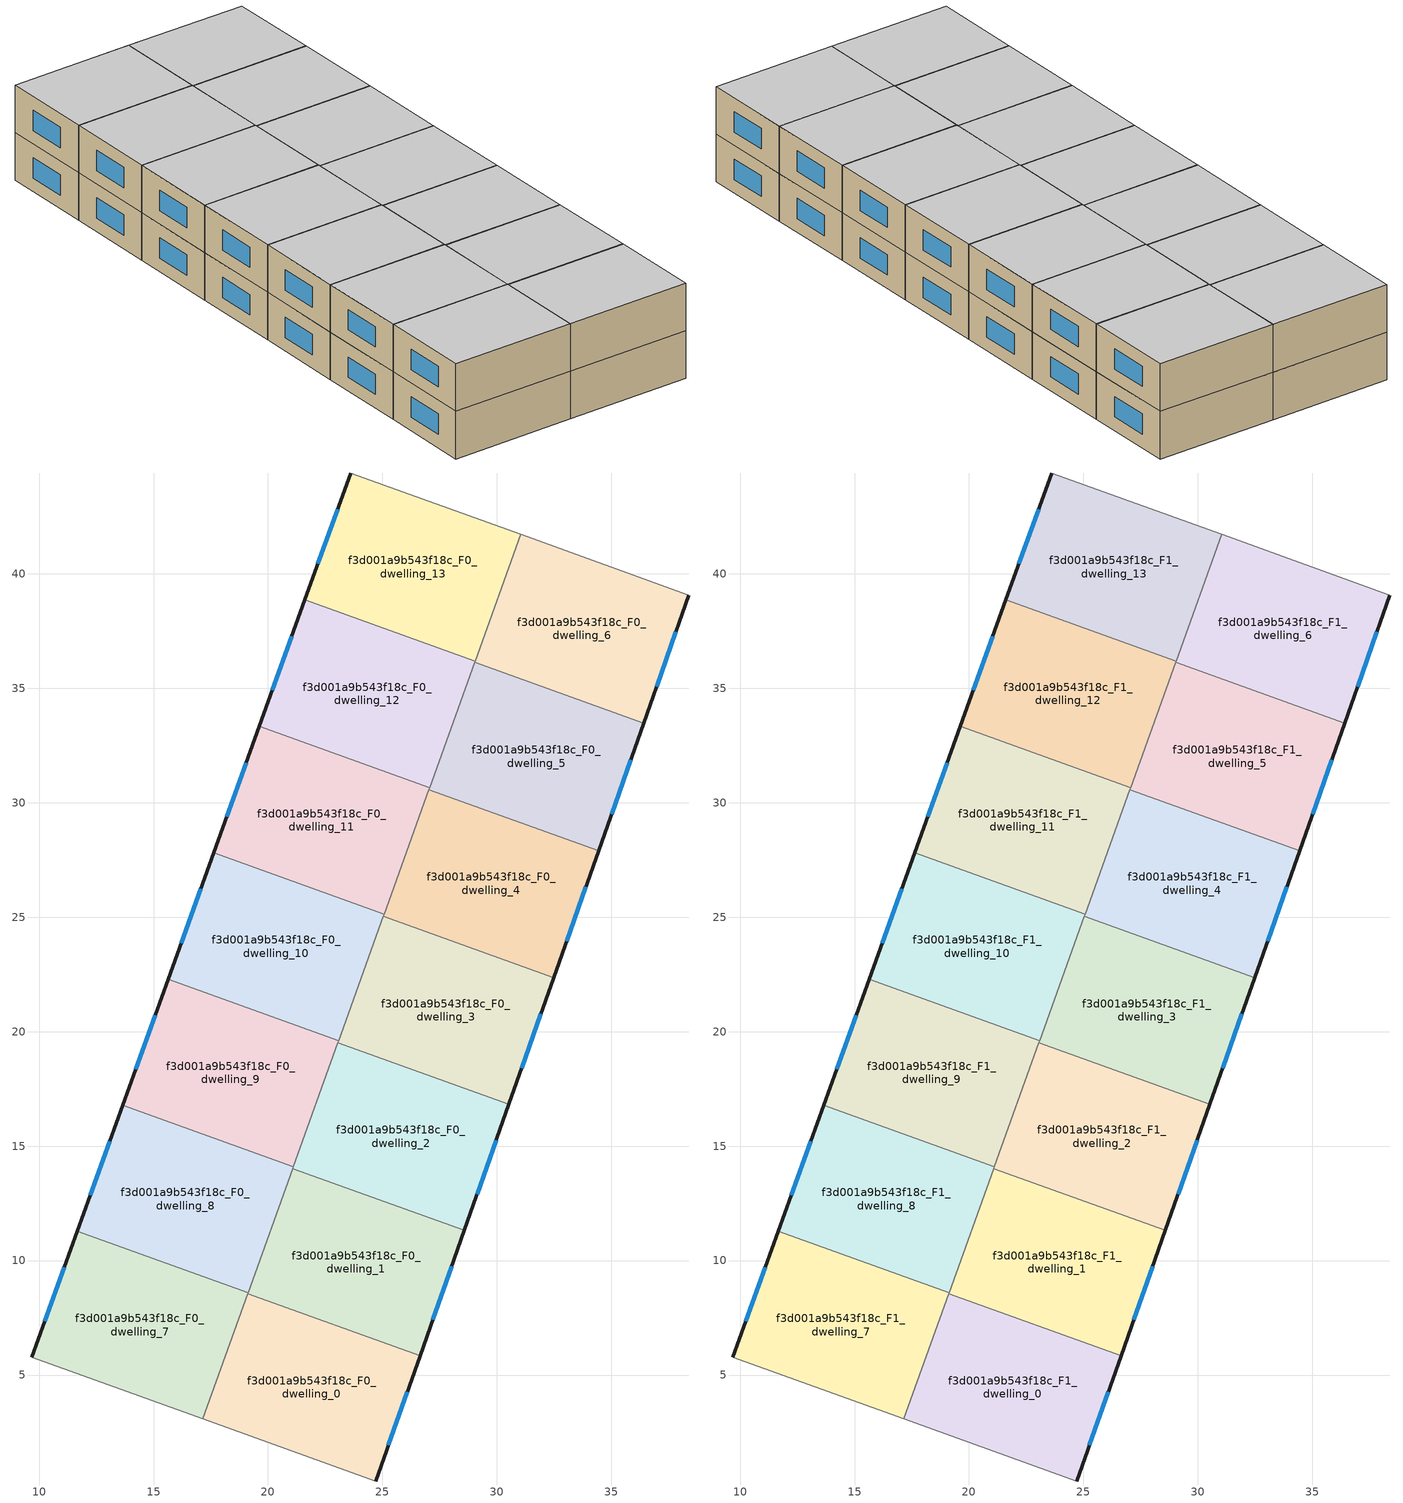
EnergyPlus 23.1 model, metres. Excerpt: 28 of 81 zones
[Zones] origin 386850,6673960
f3d001a9b543f18c_F0_dwelling_0
 floor ground (EU_floor_Construction): 26.64,5.84 24.71,0.37 17.16,3.09 19.11,8.54 z0
 wall outside (EU_wall_Construction): 24.71,0.37 26.64,5.84 z0:3
 wall adiabatic (EU_wall_Construction): 17.16,3.09 24.71,0.37 z0:3
 wall to f3d001a9b543f18c_F0_dwelling_1 (EU_wall_Construction): 26.64,5.84 19.11,8.54 z0:3
 wall to f3d001a9b543f18c_F0_dwelling_7 (EU_wall_Construction): 19.11,8.54 17.16,3.09 z0:3
 window (EU_Window_Construction): 25.26,1.93 26.09,4.28 z0.86:2.14
f3d001a9b543f18c_F0_dwelling_1
 floor ground (EU_floor_Construction): 28.58,11.32 26.64,5.84 19.11,8.54 21.08,14.02 z0
 wall outside (EU_wall_Construction): 26.64,5.84 28.58,11.32 z0:3
 wall to f3d001a9b543f18c_F0_dwelling_8 (EU_wall_Construction): 21.08,14.02 19.13,8.59 z0:3
 wall to f3d001a9b543f18c_F0_dwelling_2 (EU_wall_Construction): 28.58,11.32 21.08,14.02 z0:3
 wall to f3d001a9b543f18c_F0_dwelling_7 (EU_wall_Construction): 19.13,8.59 19.12,8.54 z0:3
 window (EU_Window_Construction): 27.2,7.41 28.03,9.76 z0.86:2.14
f3d001a9b543f18c_F0_dwelling_10
 floor ground (EU_floor_Construction): 25.07,25.13 23.09,19.61 15.64,22.29 17.63,27.81 z0
 wall outside (EU_wall_Construction): 17.63,27.81 15.64,22.29 z0:3
 wall to f3d001a9b543f18c_F0_dwelling_9 (EU_wall_Construction): 15.64,22.29 23.09,19.61 z0:3
 wall to f3d001a9b543f18c_F0_dwelling_11 (EU_wall_Construction): 25.07,25.13 17.63,27.81 z0:3
 wall to f3d001a9b543f18c_F0_dwelling_3 (EU_wall_Construction): 23.09,19.61 25.04,25.03 z0:3
 wall to f3d001a9b543f18c_F0_dwelling_4 (EU_wall_Construction): 25.04,25.03 25.07,25.13 z0:3
 window (EU_Window_Construction): 17.06,26.23 16.2,23.87 z0.86:2.14
f3d001a9b543f18c_F0_dwelling_11
 floor ground (EU_floor_Construction): 27.06,30.66 25.07,25.13 17.63,27.81 19.62,33.33 z0
 wall outside (EU_wall_Construction): 19.62,33.33 17.63,27.81 z0:3
 wall to f3d001a9b543f18c_F0_dwelling_12 (EU_wall_Construction): 27.06,30.66 19.62,33.33 z0:3
 wall to f3d001a9b543f18c_F0_dwelling_4 (EU_wall_Construction): 25.07,25.13 27.03,30.57 z0:3
 wall to f3d001a9b543f18c_F0_dwelling_5 (EU_wall_Construction): 27.03,30.57 27.06,30.66 z0:3
 window (EU_Window_Construction): 19.05,31.75 18.2,29.39 z0.86:2.14
f3d001a9b543f18c_F0_dwelling_12
 floor ground (EU_floor_Construction): 29.05,36.19 27.06,30.66 19.62,33.33 21.61,38.86 z0
 wall outside (EU_wall_Construction): 21.61,38.86 19.62,33.33 z0:3
 wall to f3d001a9b543f18c_F0_dwelling_13 (EU_wall_Construction): 29.05,36.19 21.61,38.86 z0:3
 wall to f3d001a9b543f18c_F0_dwelling_5 (EU_wall_Construction): 27.06,30.66 29.02,36.13 z0:3
 wall to f3d001a9b543f18c_F0_dwelling_6 (EU_wall_Construction): 29.02,36.13 29.05,36.19 z0:3
 window (EU_Window_Construction): 21.04,37.28 20.19,34.91 z0.86:2.14
f3d001a9b543f18c_F0_dwelling_13
 floor ground (EU_floor_Construction): 31.03,41.72 29.05,36.19 21.61,38.86 23.61,44.4 z0
 wall outside (EU_wall_Construction): 23.61,44.4 21.61,38.86 z0:3
 wall adiabatic (EU_wall_Construction): 31.03,41.72 23.61,44.4 z0:3
 wall to f3d001a9b543f18c_F0_dwelling_6 (EU_wall_Construction): 29.05,36.19 31.03,41.72 z0:3
 window (EU_Window_Construction): 23.04,42.82 22.18,40.44 z0.86:2.14
f3d001a9b543f18c_F0_dwelling_2
 floor ground (EU_floor_Construction): 30.53,16.83 28.58,11.32 21.08,14.02 23.06,19.51 z0
 wall outside (EU_wall_Construction): 28.58,11.32 30.53,16.83 z0:3
 wall to f3d001a9b543f18c_F0_dwelling_3 (EU_wall_Construction): 30.53,16.83 23.06,19.51 z0:3
 wall to f3d001a9b543f18c_F0_dwelling_9 (EU_wall_Construction): 23.06,19.51 21.11,14.1 z0:3
 wall to f3d001a9b543f18c_F0_dwelling_8 (EU_wall_Construction): 21.11,14.1 21.08,14.02 z0:3
 window (EU_Window_Construction): 29.14,12.9 29.97,15.26 z0.86:2.14
f3d001a9b543f18c_F0_dwelling_3
 floor ground (EU_floor_Construction): 32.48,22.36 30.53,16.83 23.06,19.51 25.04,25.03 z0
 wall outside (EU_wall_Construction): 30.53,16.83 32.48,22.36 z0:3
 wall to f3d001a9b543f18c_F0_dwelling_4 (EU_wall_Construction): 32.48,22.36 25.04,25.03 z0:3
 wall to f3d001a9b543f18c_F0_dwelling_9 (EU_wall_Construction): 23.09,19.61 23.06,19.51 z0:3
 window (EU_Window_Construction): 31.09,18.41 31.92,20.78 z0.86:2.14
f3d001a9b543f18c_F0_dwelling_4
 floor ground (EU_floor_Construction): 34.44,27.91 32.48,22.36 25.04,25.03 27.03,30.57 z0
 wall outside (EU_wall_Construction): 32.48,22.36 34.44,27.91 z0:3
 wall to f3d001a9b543f18c_F0_dwelling_5 (EU_wall_Construction): 34.44,27.91 27.03,30.57 z0:3
 window (EU_Window_Construction): 33.04,23.94 33.88,26.32 z0.86:2.14
f3d001a9b543f18c_F0_dwelling_5
 floor ground (EU_floor_Construction): 36.41,33.48 34.44,27.91 27.03,30.57 29.02,36.13 z0
 wall outside (EU_wall_Construction): 34.44,27.91 36.41,33.48 z0:3
 wall to f3d001a9b543f18c_F0_dwelling_6 (EU_wall_Construction): 36.41,33.48 29.02,36.13 z0:3
 window (EU_Window_Construction): 35,29.5 35.85,31.88 z0.86:2.14
f3d001a9b543f18c_F0_dwelling_6
 floor ground (EU_floor_Construction): 38.38,39.06 36.41,33.48 29.02,36.13 31.03,41.72 z0
 wall outside (EU_wall_Construction): 36.41,33.48 38.38,39.06 z0:3
 wall adiabatic (EU_wall_Construction): 38.38,39.06 31.03,41.72 z0:3
 window (EU_Window_Construction): 36.97,35.07 37.82,37.46 z0.86:2.14
f3d001a9b543f18c_F0_dwelling_7
 floor ground (EU_floor_Construction): 19.13,8.59 17.16,3.09 9.68,5.77 11.66,11.27 z0
 wall outside (EU_wall_Construction): 11.66,11.27 9.68,5.77 z0:3
 wall adiabatic (EU_wall_Construction): 9.68,5.77 17.16,3.09 z0:3
 wall to f3d001a9b543f18c_F0_dwelling_8 (EU_wall_Construction): 19.13,8.59 11.66,11.27 z0:3
 window (EU_Window_Construction): 11.09,9.7 10.24,7.34 z0.86:2.14
f3d001a9b543f18c_F0_dwelling_8
 floor ground (EU_floor_Construction): 21.11,14.1 19.13,8.59 11.66,11.27 13.65,16.78 z0
 wall outside (EU_wall_Construction): 13.65,16.78 11.66,11.27 z0:3
 wall to f3d001a9b543f18c_F0_dwelling_9 (EU_wall_Construction): 21.11,14.1 13.65,16.78 z0:3
 window (EU_Window_Construction): 13.08,15.21 12.23,12.85 z0.86:2.14
f3d001a9b543f18c_F0_dwelling_9
 floor ground (EU_floor_Construction): 23.09,19.61 21.11,14.1 13.65,16.78 15.64,22.29 z0
 wall outside (EU_wall_Construction): 15.64,22.29 13.65,16.78 z0:3
 window (EU_Window_Construction): 15.07,20.72 14.22,18.35 z0.86:2.14
f3d001a9b543f18c_F1_dwelling_0
 floor to f3d001a9b543f18c_F0_dwelling_0 (EU_floor_Construction): 26.64,5.84 24.71,0.37 17.16,3.09 19.11,8.54 z3
 wall outside (EU_wall_Construction): 24.71,0.37 26.64,5.84 z3:6
 wall adiabatic (EU_wall_Construction): 17.16,3.09 24.71,0.37 z3:6
 wall to f3d001a9b543f18c_F1_dwelling_1 (EU_wall_Construction): 26.64,5.84 19.11,8.54 z3:6
 wall to f3d001a9b543f18c_F1_dwelling_7 (EU_wall_Construction): 19.11,8.54 17.16,3.09 z3:6
 window (EU_Window_Construction): 25.26,1.93 26.09,4.28 z3.86:5.14
 ceiling to f3d001a9b543f18c_F2_dwelling_0 (EU_floor_Construction): 24.71,0.37 26.64,5.84 19.11,8.54 17.16,3.09 z6
f3d001a9b543f18c_F1_dwelling_1
 floor to f3d001a9b543f18c_F0_dwelling_1 (EU_floor_Construction): 28.58,11.32 26.64,5.84 19.11,8.54 21.08,14.02 z3
 wall outside (EU_wall_Construction): 26.64,5.84 28.58,11.32 z3:6
 wall to f3d001a9b543f18c_F1_dwelling_8 (EU_wall_Construction): 21.08,14.02 19.13,8.59 z3:6
 wall to f3d001a9b543f18c_F1_dwelling_2 (EU_wall_Construction): 28.58,11.32 21.08,14.02 z3:6
 wall to f3d001a9b543f18c_F1_dwelling_7 (EU_wall_Construction): 19.13,8.59 19.12,8.54 z3:6
 window (EU_Window_Construction): 27.2,7.41 28.03,9.76 z3.86:5.14
 ceiling to f3d001a9b543f18c_F2_dwelling_1 (EU_floor_Construction): 26.64,5.84 28.58,11.32 21.08,14.02 19.11,8.54 z6
f3d001a9b543f18c_F1_dwelling_10
 floor to f3d001a9b543f18c_F0_dwelling_10 (EU_floor_Construction): 25.07,25.13 23.09,19.61 15.64,22.29 17.63,27.81 z3
 wall outside (EU_wall_Construction): 17.63,27.81 15.64,22.29 z3:6
 wall to f3d001a9b543f18c_F1_dwelling_9 (EU_wall_Construction): 15.64,22.29 23.09,19.61 z3:6
 wall to f3d001a9b543f18c_F1_dwelling_11 (EU_wall_Construction): 25.07,25.13 17.63,27.81 z3:6
 wall to f3d001a9b543f18c_F1_dwelling_3 (EU_wall_Construction): 23.09,19.61 25.04,25.03 z3:6
 wall to f3d001a9b543f18c_F1_dwelling_4 (EU_wall_Construction): 25.04,25.03 25.07,25.13 z3:6
 window (EU_Window_Construction): 17.06,26.23 16.2,23.87 z3.86:5.14
 ceiling to f3d001a9b543f18c_F2_dwelling_10 (EU_floor_Construction): 23.09,19.61 25.07,25.13 17.63,27.81 15.64,22.29 z6
f3d001a9b543f18c_F1_dwelling_11
 floor to f3d001a9b543f18c_F0_dwelling_11 (EU_floor_Construction): 27.06,30.66 25.07,25.13 17.63,27.81 19.62,33.33 z3
 wall outside (EU_wall_Construction): 19.62,33.33 17.63,27.81 z3:6
 wall to f3d001a9b543f18c_F1_dwelling_12 (EU_wall_Construction): 27.06,30.66 19.62,33.33 z3:6
 wall to f3d001a9b543f18c_F1_dwelling_4 (EU_wall_Construction): 25.07,25.13 27.03,30.57 z3:6
 wall to f3d001a9b543f18c_F1_dwelling_5 (EU_wall_Construction): 27.03,30.57 27.06,30.66 z3:6
 window (EU_Window_Construction): 19.05,31.75 18.2,29.39 z3.86:5.14
 ceiling to f3d001a9b543f18c_F2_dwelling_11 (EU_floor_Construction): 25.07,25.13 27.06,30.66 19.62,33.33 17.63,27.81 z6
f3d001a9b543f18c_F1_dwelling_12
 floor to f3d001a9b543f18c_F0_dwelling_12 (EU_floor_Construction): 29.05,36.19 27.06,30.66 19.62,33.33 21.61,38.86 z3
 wall outside (EU_wall_Construction): 21.61,38.86 19.62,33.33 z3:6
 wall to f3d001a9b543f18c_F1_dwelling_13 (EU_wall_Construction): 29.05,36.19 21.61,38.86 z3:6
 wall to f3d001a9b543f18c_F1_dwelling_5 (EU_wall_Construction): 27.06,30.66 29.02,36.13 z3:6
 wall to f3d001a9b543f18c_F1_dwelling_6 (EU_wall_Construction): 29.02,36.13 29.05,36.19 z3:6
 window (EU_Window_Construction): 21.04,37.28 20.19,34.91 z3.86:5.14
 ceiling to f3d001a9b543f18c_F2_dwelling_12 (EU_floor_Construction): 27.06,30.66 29.05,36.19 21.61,38.86 19.62,33.33 z6
f3d001a9b543f18c_F1_dwelling_13
 floor to f3d001a9b543f18c_F0_dwelling_13 (EU_floor_Construction): 31.03,41.72 29.05,36.19 21.61,38.86 23.61,44.4 z3
 wall outside (EU_wall_Construction): 23.61,44.4 21.61,38.86 z3:6
 wall adiabatic (EU_wall_Construction): 31.03,41.72 23.61,44.4 z3:6
 wall to f3d001a9b543f18c_F1_dwelling_6 (EU_wall_Construction): 29.05,36.19 31.03,41.72 z3:6
 window (EU_Window_Construction): 23.04,42.82 22.18,40.44 z3.86:5.14
 ceiling to f3d001a9b543f18c_F2_dwelling_13 (EU_floor_Construction): 29.05,36.19 31.03,41.72 23.61,44.4 21.61,38.86 z6
f3d001a9b543f18c_F1_dwelling_2
 floor to f3d001a9b543f18c_F0_dwelling_2 (EU_floor_Construction): 30.53,16.83 28.58,11.32 21.08,14.02 23.06,19.51 z3
 wall outside (EU_wall_Construction): 28.58,11.32 30.53,16.83 z3:6
 wall to f3d001a9b543f18c_F1_dwelling_3 (EU_wall_Construction): 30.53,16.83 23.06,19.51 z3:6
 wall to f3d001a9b543f18c_F1_dwelling_9 (EU_wall_Construction): 23.06,19.51 21.11,14.1 z3:6
 wall to f3d001a9b543f18c_F1_dwelling_8 (EU_wall_Construction): 21.11,14.1 21.08,14.02 z3:6
 window (EU_Window_Construction): 29.14,12.9 29.97,15.26 z3.86:5.14
 ceiling to f3d001a9b543f18c_F2_dwelling_2 (EU_floor_Construction): 28.58,11.32 30.53,16.83 23.06,19.51 21.08,14.02 z6
f3d001a9b543f18c_F1_dwelling_3
 floor to f3d001a9b543f18c_F0_dwelling_3 (EU_floor_Construction): 32.48,22.36 30.53,16.83 23.06,19.51 25.04,25.03 z3
 wall outside (EU_wall_Construction): 30.53,16.83 32.48,22.36 z3:6
 wall to f3d001a9b543f18c_F1_dwelling_4 (EU_wall_Construction): 32.48,22.36 25.04,25.03 z3:6
 wall to f3d001a9b543f18c_F1_dwelling_9 (EU_wall_Construction): 23.09,19.61 23.06,19.51 z3:6
 window (EU_Window_Construction): 31.09,18.41 31.92,20.78 z3.86:5.14
 ceiling to f3d001a9b543f18c_F2_dwelling_3 (EU_floor_Construction): 30.53,16.83 32.48,22.36 25.04,25.03 23.06,19.51 z6
f3d001a9b543f18c_F1_dwelling_4
 floor to f3d001a9b543f18c_F0_dwelling_4 (EU_floor_Construction): 34.44,27.91 32.48,22.36 25.04,25.03 27.03,30.57 z3
 wall outside (EU_wall_Construction): 32.48,22.36 34.44,27.91 z3:6
 wall to f3d001a9b543f18c_F1_dwelling_5 (EU_wall_Construction): 34.44,27.91 27.03,30.57 z3:6
 window (EU_Window_Construction): 33.04,23.94 33.88,26.32 z3.86:5.14
 ceiling to f3d001a9b543f18c_F2_dwelling_4 (EU_floor_Construction): 32.48,22.36 34.44,27.91 27.03,30.57 25.04,25.03 z6
f3d001a9b543f18c_F1_dwelling_5
 floor to f3d001a9b543f18c_F0_dwelling_5 (EU_floor_Construction): 36.41,33.48 34.44,27.91 27.03,30.57 29.02,36.13 z3
 wall outside (EU_wall_Construction): 34.44,27.91 36.41,33.48 z3:6
 wall to f3d001a9b543f18c_F1_dwelling_6 (EU_wall_Construction): 36.41,33.48 29.02,36.13 z3:6
 window (EU_Window_Construction): 35,29.5 35.85,31.88 z3.86:5.14
 ceiling to f3d001a9b543f18c_F2_dwelling_5 (EU_floor_Construction): 34.44,27.91 36.41,33.48 29.02,36.13 27.03,30.57 z6
f3d001a9b543f18c_F1_dwelling_6
 floor to f3d001a9b543f18c_F0_dwelling_6 (EU_floor_Construction): 38.38,39.06 36.41,33.48 29.02,36.13 31.03,41.72 z3
 wall outside (EU_wall_Construction): 36.41,33.48 38.38,39.06 z3:6
 wall adiabatic (EU_wall_Construction): 38.38,39.06 31.03,41.72 z3:6
 window (EU_Window_Construction): 36.97,35.07 37.82,37.46 z3.86:5.14
 ceiling to f3d001a9b543f18c_F2_dwelling_6 (EU_floor_Construction): 36.41,33.48 38.38,39.06 31.03,41.72 29.02,36.13 z6
f3d001a9b543f18c_F1_dwelling_7
 floor to f3d001a9b543f18c_F0_dwelling_7 (EU_floor_Construction): 19.13,8.59 17.16,3.09 9.68,5.77 11.66,11.27 z3
 wall outside (EU_wall_Construction): 11.66,11.27 9.68,5.77 z3:6
 wall adiabatic (EU_wall_Construction): 9.68,5.77 17.16,3.09 z3:6
 wall to f3d001a9b543f18c_F1_dwelling_8 (EU_wall_Construction): 19.13,8.59 11.66,11.27 z3:6
 window (EU_Window_Construction): 11.09,9.7 10.24,7.34 z3.86:5.14
 ceiling to f3d001a9b543f18c_F2_dwelling_7 (EU_floor_Construction): 17.16,3.09 19.13,8.59 11.66,11.27 9.68,5.77 z6
f3d001a9b543f18c_F1_dwelling_8
 floor to f3d001a9b543f18c_F0_dwelling_8 (EU_floor_Construction): 21.11,14.1 19.13,8.59 11.66,11.27 13.65,16.78 z3
 wall outside (EU_wall_Construction): 13.65,16.78 11.66,11.27 z3:6
 wall to f3d001a9b543f18c_F1_dwelling_9 (EU_wall_Construction): 21.11,14.1 13.65,16.78 z3:6
 window (EU_Window_Construction): 13.08,15.21 12.23,12.85 z3.86:5.14
 ceiling to f3d001a9b543f18c_F2_dwelling_8 (EU_floor_Construction): 19.13,8.59 21.11,14.1 13.65,16.78 11.66,11.27 z6
f3d001a9b543f18c_F1_dwelling_9
 floor to f3d001a9b543f18c_F0_dwelling_9 (EU_floor_Construction): 23.09,19.61 21.11,14.1 13.65,16.78 15.64,22.29 z3
 wall outside (EU_wall_Construction): 15.64,22.29 13.65,16.78 z3:6
 window (EU_Window_Construction): 15.07,20.72 14.22,18.35 z3.86:5.14
 ceiling to f3d001a9b543f18c_F2_dwelling_9 (EU_floor_Construction): 21.11,14.1 23.09,19.61 15.64,22.29 13.65,16.78 z6
[Building]
EU S2 Campaign: North Axis=0; Terrain=City; Solar Distribution=FullExterior
[Site:Location]
Helsinki-Vantaa.AP: Latitude=60.317; Longitude=24.963; Time Zone=2; Elevation=54.6
[SizingPeriod:WeatherFileDays]
AnnualSizingPeriod: Begin Month=1; Begin Day of Month=1; End Month=12; End Day of Month=31; Day of Week for Start Day=Monday; Use Weather File Daylight Saving Period=No; Use Weather File Rain and Snow Indicators=No
[MATERIAL]
EU_InternalMass_Material: Roughness=MediumRough; Thickness=0.1; Conductivity=1; Density=1800; Specific Heat=900; Thermal Absorptance=0.9; Solar Absorptance=0.7; Visible Absorptance=0.7
[MATERIAL:NOMASS] Roughness=MediumRough; Thermal Absorptance=0.9; Solar Absorptance=0.7; Visible Absorptance=0.7
Name | Thermal Resistance
EU_wall_NoMass | 1.10183
EU_floor_NoMass | 1.70606
[WINDOWMATERIAL:SIMPLEGLAZINGSYSTEM]
EU_Window_SimpleGlazing: UFactor=3.11035; Solar Heat Gain Coefficient=0.8; Visible Transmittance=0.8
[CONSTRUCTION]
EU_wall_Construction: EU_wall_NoMass
EU_floor_Construction: EU_floor_NoMass
EU_Window_Construction: EU_Window_SimpleGlazing
EU_InternalMass_Construction: EU_InternalMass_Material
[ZONE] Type=1; Multiplier=1; Ceiling Height=autocalculate; Floor Area=autocalculate; Part of Total Floor Area=Yes
Name | Volume
f3d001a9b543f18c_F0_dwelling_0; f3d001a9b543f18c_F1_dwelling_0; f3d001a9b543f18c_F0_dwelling_12; f3d001a9b543f18c_F1_dwelling_12 | 139.329
f3d001a9b543f18c_F0_dwelling_1; f3d001a9b543f18c_F1_dwelling_1 | 139.349
f3d001a9b543f18c_F0_dwelling_10; f3d001a9b543f18c_F1_dwelling_10 | 139.321
f3d001a9b543f18c_F0_dwelling_11; f3d001a9b543f18c_F1_dwelling_11 | 139.336
f3d001a9b543f18c_F0_dwelling_13; f3d001a9b543f18c_F1_dwelling_13; f3d001a9b543f18c_F0_dwelling_4; f3d001a9b543f18c_F1_dwelling_4 | 139.345
f3d001a9b543f18c_F0_dwelling_2; f3d001a9b543f18c_F1_dwelling_2; f3d001a9b543f18c_F0_dwelling_3; f3d001a9b543f18c_F1_dwelling_3 | 139.344
f3d001a9b543f18c_F0_dwelling_5; f3d001a9b543f18c_F1_dwelling_5 | 139.36
f3d001a9b543f18c_F0_dwelling_6; f3d001a9b543f18c_F1_dwelling_6 | 139.341
f3d001a9b543f18c_F0_dwelling_7; f3d001a9b543f18c_F1_dwelling_7 | 139.343
f3d001a9b543f18c_F0_dwelling_8; f3d001a9b543f18c_F1_dwelling_8 | 139.326
f3d001a9b543f18c_F0_dwelling_9; f3d001a9b543f18c_F1_dwelling_9 | 139.339
[INTERNALMASS] Construction=EU_InternalMass_Construction
Name | Zone or ZoneList | Surface Area
f3d001a9b543f18c_F0_dwelling_0_EU_InternalMass | f3d001a9b543f18c_F0_dwelling_0 | 46.4429
f3d001a9b543f18c_F0_dwelling_1_EU_InternalMass | f3d001a9b543f18c_F0_dwelling_1 | 46.4499
f3d001a9b543f18c_F0_dwelling_2_EU_InternalMass | f3d001a9b543f18c_F0_dwelling_2 | 46.4482
f3d001a9b543f18c_F0_dwelling_3_EU_InternalMass | f3d001a9b543f18c_F0_dwelling_3 | 46.4479
f3d001a9b543f18c_F0_dwelling_4_EU_InternalMass | f3d001a9b543f18c_F0_dwelling_4 | 46.4482
f3d001a9b543f18c_F0_dwelling_5_EU_InternalMass | f3d001a9b543f18c_F0_dwelling_5 | 46.4533
f3d001a9b543f18c_F0_dwelling_6_EU_InternalMass | f3d001a9b543f18c_F0_dwelling_6 | 46.4472
f3d001a9b543f18c_F0_dwelling_7_EU_InternalMass | f3d001a9b543f18c_F0_dwelling_7 | 46.4478
f3d001a9b543f18c_F0_dwelling_8_EU_InternalMass | f3d001a9b543f18c_F0_dwelling_8 | 46.442
f3d001a9b543f18c_F0_dwelling_9_EU_InternalMass | f3d001a9b543f18c_F0_dwelling_9 | 46.4462
f3d001a9b543f18c_F0_dwelling_10_EU_InternalMass | f3d001a9b543f18c_F0_dwelling_10 | 46.4408
f3d001a9b543f18c_F0_dwelling_11_EU_InternalMass | f3d001a9b543f18c_F0_dwelling_11 | 46.4454
f3d001a9b543f18c_F0_dwelling_12_EU_InternalMass | f3d001a9b543f18c_F0_dwelling_12 | 46.4433
f3d001a9b543f18c_F0_dwelling_13_EU_InternalMass | f3d001a9b543f18c_F0_dwelling_13 | 46.4479
f3d001a9b543f18c_F1_dwelling_0_EU_InternalMass | f3d001a9b543f18c_F1_dwelling_0 | 46.4429
f3d001a9b543f18c_F1_dwelling_1_EU_InternalMass | f3d001a9b543f18c_F1_dwelling_1 | 46.4499
f3d001a9b543f18c_F1_dwelling_2_EU_InternalMass | f3d001a9b543f18c_F1_dwelling_2 | 46.4482
f3d001a9b543f18c_F1_dwelling_3_EU_InternalMass | f3d001a9b543f18c_F1_dwelling_3 | 46.4479
f3d001a9b543f18c_F1_dwelling_4_EU_InternalMass | f3d001a9b543f18c_F1_dwelling_4 | 46.4482
f3d001a9b543f18c_F1_dwelling_5_EU_InternalMass | f3d001a9b543f18c_F1_dwelling_5 | 46.4533
f3d001a9b543f18c_F1_dwelling_6_EU_InternalMass | f3d001a9b543f18c_F1_dwelling_6 | 46.4472
f3d001a9b543f18c_F1_dwelling_7_EU_InternalMass | f3d001a9b543f18c_F1_dwelling_7 | 46.4478
f3d001a9b543f18c_F1_dwelling_8_EU_InternalMass | f3d001a9b543f18c_F1_dwelling_8 | 46.442
f3d001a9b543f18c_F1_dwelling_9_EU_InternalMass | f3d001a9b543f18c_F1_dwelling_9 | 46.4462
f3d001a9b543f18c_F1_dwelling_10_EU_InternalMass | f3d001a9b543f18c_F1_dwelling_10 | 46.4408
f3d001a9b543f18c_F1_dwelling_11_EU_InternalMass | f3d001a9b543f18c_F1_dwelling_11 | 46.4454
f3d001a9b543f18c_F1_dwelling_12_EU_InternalMass | f3d001a9b543f18c_F1_dwelling_12 | 46.4433
f3d001a9b543f18c_F1_dwelling_13_EU_InternalMass | f3d001a9b543f18c_F1_dwelling_13 | 46.4479
[OTHEREQUIPMENT] Fuel Type=Electricity; Design Level Calculation Method=Watts/Area; Power per Zone Floor Area=1; Fraction Latent=0; Fraction Radiant=0; Fraction Lost=0; Carbon Dioxide Generation Rate=0; EndUse Subcategory=EU_Step8_InternalGains
Name | Zone or ZoneList or Space or SpaceList | Schedule
EU_Step8_InternalGain_f3d001a9b543f18c_F0_dwelling_0_f000 | f3d001a9b543f18c_F0_dwelling_0 | EU_Step8_GainSchedule_f3d001a9b543f18c_F0_dwelling_0_f000
EU_Step8_InternalGain_f3d001a9b543f18c_F0_dwelling_1_f000 | f3d001a9b543f18c_F0_dwelling_1 | EU_Step8_GainSchedule_f3d001a9b543f18c_F0_dwelling_1_f000
EU_Step8_InternalGain_f3d001a9b543f18c_F0_dwelling_2_f000 | f3d001a9b543f18c_F0_dwelling_2 | EU_Step8_GainSchedule_f3d001a9b543f18c_F0_dwelling_2_f000
EU_Step8_InternalGain_f3d001a9b543f18c_F0_dwelling_3_f000 | f3d001a9b543f18c_F0_dwelling_3 | EU_Step8_GainSchedule_f3d001a9b543f18c_F0_dwelling_3_f000
EU_Step8_InternalGain_f3d001a9b543f18c_F0_dwelling_4_f000 | f3d001a9b543f18c_F0_dwelling_4 | EU_Step8_GainSchedule_f3d001a9b543f18c_F0_dwelling_4_f000
EU_Step8_InternalGain_f3d001a9b543f18c_F0_dwelling_5_f000 | f3d001a9b543f18c_F0_dwelling_5 | EU_Step8_GainSchedule_f3d001a9b543f18c_F0_dwelling_5_f000
EU_Step8_InternalGain_f3d001a9b543f18c_F0_dwelling_6_f000 | f3d001a9b543f18c_F0_dwelling_6 | EU_Step8_GainSchedule_f3d001a9b543f18c_F0_dwelling_6_f000
EU_Step8_InternalGain_f3d001a9b543f18c_F0_dwelling_7_f000 | f3d001a9b543f18c_F0_dwelling_7 | EU_Step8_GainSchedule_f3d001a9b543f18c_F0_dwelling_7_f000
EU_Step8_InternalGain_f3d001a9b543f18c_F0_dwelling_8_f000 | f3d001a9b543f18c_F0_dwelling_8 | EU_Step8_GainSchedule_f3d001a9b543f18c_F0_dwelling_8_f000
EU_Step8_InternalGain_f3d001a9b543f18c_F0_dwelling_9_f000 | f3d001a9b543f18c_F0_dwelling_9 | EU_Step8_GainSchedule_f3d001a9b543f18c_F0_dwelling_9_f000
EU_Step8_InternalGain_f3d001a9b543f18c_F0_dwelling_10_f000 | f3d001a9b543f18c_F0_dwelling_10 | EU_Step8_GainSchedule_f3d001a9b543f18c_F0_dwelling_10_f000
EU_Step8_InternalGain_f3d001a9b543f18c_F0_dwelling_11_f000 | f3d001a9b543f18c_F0_dwelling_11 | EU_Step8_GainSchedule_f3d001a9b543f18c_F0_dwelling_11_f000
EU_Step8_InternalGain_f3d001a9b543f18c_F0_dwelling_12_f000 | f3d001a9b543f18c_F0_dwelling_12 | EU_Step8_GainSchedule_f3d001a9b543f18c_F0_dwelling_12_f000
EU_Step8_InternalGain_f3d001a9b543f18c_F0_dwelling_13_f000 | f3d001a9b543f18c_F0_dwelling_13 | EU_Step8_GainSchedule_f3d001a9b543f18c_F0_dwelling_13_f000
EU_Step8_InternalGain_f3d001a9b543f18c_F1_dwelling_0_f000 | f3d001a9b543f18c_F1_dwelling_0 | EU_Step8_GainSchedule_f3d001a9b543f18c_F1_dwelling_0_f000
EU_Step8_InternalGain_f3d001a9b543f18c_F1_dwelling_1_f000 | f3d001a9b543f18c_F1_dwelling_1 | EU_Step8_GainSchedule_f3d001a9b543f18c_F1_dwelling_1_f000
EU_Step8_InternalGain_f3d001a9b543f18c_F1_dwelling_2_f000 | f3d001a9b543f18c_F1_dwelling_2 | EU_Step8_GainSchedule_f3d001a9b543f18c_F1_dwelling_2_f000
EU_Step8_InternalGain_f3d001a9b543f18c_F1_dwelling_3_f000 | f3d001a9b543f18c_F1_dwelling_3 | EU_Step8_GainSchedule_f3d001a9b543f18c_F1_dwelling_3_f000
EU_Step8_InternalGain_f3d001a9b543f18c_F1_dwelling_4_f000 | f3d001a9b543f18c_F1_dwelling_4 | EU_Step8_GainSchedule_f3d001a9b543f18c_F1_dwelling_4_f000
EU_Step8_InternalGain_f3d001a9b543f18c_F1_dwelling_5_f000 | f3d001a9b543f18c_F1_dwelling_5 | EU_Step8_GainSchedule_f3d001a9b543f18c_F1_dwelling_5_f000
EU_Step8_InternalGain_f3d001a9b543f18c_F1_dwelling_6_f000 | f3d001a9b543f18c_F1_dwelling_6 | EU_Step8_GainSchedule_f3d001a9b543f18c_F1_dwelling_6_f000
EU_Step8_InternalGain_f3d001a9b543f18c_F1_dwelling_7_f000 | f3d001a9b543f18c_F1_dwelling_7 | EU_Step8_GainSchedule_f3d001a9b543f18c_F1_dwelling_7_f000
EU_Step8_InternalGain_f3d001a9b543f18c_F1_dwelling_8_f000 | f3d001a9b543f18c_F1_dwelling_8 | EU_Step8_GainSchedule_f3d001a9b543f18c_F1_dwelling_8_f000
EU_Step8_InternalGain_f3d001a9b543f18c_F1_dwelling_9_f000 | f3d001a9b543f18c_F1_dwelling_9 | EU_Step8_GainSchedule_f3d001a9b543f18c_F1_dwelling_9_f000
EU_Step8_InternalGain_f3d001a9b543f18c_F1_dwelling_10_f000 | f3d001a9b543f18c_F1_dwelling_10 | EU_Step8_GainSchedule_f3d001a9b543f18c_F1_dwelling_10_f000
EU_Step8_InternalGain_f3d001a9b543f18c_F1_dwelling_11_f000 | f3d001a9b543f18c_F1_dwelling_11 | EU_Step8_GainSchedule_f3d001a9b543f18c_F1_dwelling_11_f000
EU_Step8_InternalGain_f3d001a9b543f18c_F1_dwelling_12_f000 | f3d001a9b543f18c_F1_dwelling_12 | EU_Step8_GainSchedule_f3d001a9b543f18c_F1_dwelling_12_f000
EU_Step8_InternalGain_f3d001a9b543f18c_F1_dwelling_13_f000 | f3d001a9b543f18c_F1_dwelling_13 | EU_Step8_GainSchedule_f3d001a9b543f18c_F1_dwelling_13_f000
[ZONEVENTILATION:DESIGNFLOWRATE] Schedule=EU_AlwaysOn; Design Flow Rate Calculation Method=AirChanges/Hour; Air Changes per Hour=0.756316; Ventilation Type=Natural; Fan Pressure Rise=0; Fan Total Efficiency=1; Constant Term Coefficient=1; Temperature Term Coefficient=0; Velocity Term Coefficient=0; Velocity Squared Term Coefficient=0; Minimum Indoor Temperature=-100; Maximum Indoor Temperature=100; Delta Temperature=-100; Minimum Outdoor Temperature=-100; Maximum Outdoor Temperature=100; Maximum Wind Speed=40
Name | Zone or ZoneList or Space or SpaceList
EU_ConstantAir_f3d001a9b543f18c_F0_dwelling_0 | f3d001a9b543f18c_F0_dwelling_0
EU_ConstantAir_f3d001a9b543f18c_F0_dwelling_1 | f3d001a9b543f18c_F0_dwelling_1
EU_ConstantAir_f3d001a9b543f18c_F0_dwelling_2 | f3d001a9b543f18c_F0_dwelling_2
EU_ConstantAir_f3d001a9b543f18c_F0_dwelling_3 | f3d001a9b543f18c_F0_dwelling_3
EU_ConstantAir_f3d001a9b543f18c_F0_dwelling_4 | f3d001a9b543f18c_F0_dwelling_4
EU_ConstantAir_f3d001a9b543f18c_F0_dwelling_5 | f3d001a9b543f18c_F0_dwelling_5
EU_ConstantAir_f3d001a9b543f18c_F0_dwelling_6 | f3d001a9b543f18c_F0_dwelling_6
EU_ConstantAir_f3d001a9b543f18c_F0_dwelling_7 | f3d001a9b543f18c_F0_dwelling_7
EU_ConstantAir_f3d001a9b543f18c_F0_dwelling_8 | f3d001a9b543f18c_F0_dwelling_8
EU_ConstantAir_f3d001a9b543f18c_F0_dwelling_9 | f3d001a9b543f18c_F0_dwelling_9
EU_ConstantAir_f3d001a9b543f18c_F0_dwelling_10 | f3d001a9b543f18c_F0_dwelling_10
EU_ConstantAir_f3d001a9b543f18c_F0_dwelling_11 | f3d001a9b543f18c_F0_dwelling_11
EU_ConstantAir_f3d001a9b543f18c_F0_dwelling_12 | f3d001a9b543f18c_F0_dwelling_12
EU_ConstantAir_f3d001a9b543f18c_F0_dwelling_13 | f3d001a9b543f18c_F0_dwelling_13
EU_ConstantAir_f3d001a9b543f18c_F1_dwelling_0 | f3d001a9b543f18c_F1_dwelling_0
EU_ConstantAir_f3d001a9b543f18c_F1_dwelling_1 | f3d001a9b543f18c_F1_dwelling_1
EU_ConstantAir_f3d001a9b543f18c_F1_dwelling_2 | f3d001a9b543f18c_F1_dwelling_2
EU_ConstantAir_f3d001a9b543f18c_F1_dwelling_3 | f3d001a9b543f18c_F1_dwelling_3
EU_ConstantAir_f3d001a9b543f18c_F1_dwelling_4 | f3d001a9b543f18c_F1_dwelling_4
EU_ConstantAir_f3d001a9b543f18c_F1_dwelling_5 | f3d001a9b543f18c_F1_dwelling_5
EU_ConstantAir_f3d001a9b543f18c_F1_dwelling_6 | f3d001a9b543f18c_F1_dwelling_6
EU_ConstantAir_f3d001a9b543f18c_F1_dwelling_7 | f3d001a9b543f18c_F1_dwelling_7
EU_ConstantAir_f3d001a9b543f18c_F1_dwelling_8 | f3d001a9b543f18c_F1_dwelling_8
EU_ConstantAir_f3d001a9b543f18c_F1_dwelling_9 | f3d001a9b543f18c_F1_dwelling_9
EU_ConstantAir_f3d001a9b543f18c_F1_dwelling_10 | f3d001a9b543f18c_F1_dwelling_10
EU_ConstantAir_f3d001a9b543f18c_F1_dwelling_11 | f3d001a9b543f18c_F1_dwelling_11
EU_ConstantAir_f3d001a9b543f18c_F1_dwelling_12 | f3d001a9b543f18c_F1_dwelling_12
EU_ConstantAir_f3d001a9b543f18c_F1_dwelling_13 | f3d001a9b543f18c_F1_dwelling_13
[HVACTEMPLATE:THERMOSTAT] Constant Heating Setpoint=20; Constant Cooling Setpoint=50
EU_HeatOnly_f3d001a9b543f18c_F0_dwelling_0; EU_HeatOnly_f3d001a9b543f18c_F0_dwelling_1; EU_HeatOnly_f3d001a9b543f18c_F0_dwelling_2; EU_HeatOnly_f3d001a9b543f18c_F0_dwelling_3; EU_HeatOnly_f3d001a9b543f18c_F0_dwelling_4; EU_HeatOnly_f3d001a9b543f18c_F0_dwelling_5; EU_HeatOnly_f3d001a9b543f18c_F0_dwelling_6; EU_HeatOnly_f3d001a9b543f18c_F0_dwelling_7; EU_HeatOnly_f3d001a9b543f18c_F0_dwelling_8; EU_HeatOnly_f3d001a9b543f18c_F0_dwelling_9; EU_HeatOnly_f3d001a9b543f18c_F0_dwelling_10; EU_HeatOnly_f3d001a9b543f18c_F0_dwelling_11; EU_HeatOnly_f3d001a9b543f18c_F0_dwelling_12; EU_HeatOnly_f3d001a9b543f18c_F0_dwelling_13; EU_HeatOnly_f3d001a9b543f18c_F1_dwelling_0; EU_HeatOnly_f3d001a9b543f18c_F1_dwelling_1; EU_HeatOnly_f3d001a9b543f18c_F1_dwelling_2; EU_HeatOnly_f3d001a9b543f18c_F1_dwelling_3; EU_HeatOnly_f3d001a9b543f18c_F1_dwelling_4; EU_HeatOnly_f3d001a9b543f18c_F1_dwelling_5; EU_HeatOnly_f3d001a9b543f18c_F1_dwelling_6; EU_HeatOnly_f3d001a9b543f18c_F1_dwelling_7; EU_HeatOnly_f3d001a9b543f18c_F1_dwelling_8; EU_HeatOnly_f3d001a9b543f18c_F1_dwelling_9; EU_HeatOnly_f3d001a9b543f18c_F1_dwelling_10; EU_HeatOnly_f3d001a9b543f18c_F1_dwelling_11; EU_HeatOnly_f3d001a9b543f18c_F1_dwelling_12; EU_HeatOnly_f3d001a9b543f18c_F1_dwelling_13; EU_HeatOnly_f3d001a9b543f18c_F2_dwelling_0; EU_HeatOnly_f3d001a9b543f18c_F2_dwelling_1; EU_HeatOnly_f3d001a9b543f18c_F2_dwelling_2; EU_HeatOnly_f3d001a9b543f18c_F2_dwelling_3; EU_HeatOnly_f3d001a9b543f18c_F2_dwelling_4; EU_HeatOnly_f3d001a9b543f18c_F2_dwelling_5; EU_HeatOnly_f3d001a9b543f18c_F2_dwelling_6; EU_HeatOnly_f3d001a9b543f18c_F2_dwelling_7; EU_HeatOnly_f3d001a9b543f18c_F2_dwelling_8; EU_HeatOnly_f3d001a9b543f18c_F2_dwelling_9; EU_HeatOnly_f3d001a9b543f18c_F2_dwelling_10; EU_HeatOnly_f3d001a9b543f18c_F2_dwelling_11; EU_HeatOnly_f3d001a9b543f18c_F2_dwelling_12; EU_HeatOnly_f3d001a9b543f18c_F2_dwelling_13; EU_HeatOnly_f3d001a9b543f18c_F3_dwelling_0; EU_HeatOnly_f3d001a9b543f18c_F3_dwelling_1; EU_HeatOnly_f3d001a9b543f18c_F3_dwelling_2; EU_HeatOnly_f3d001a9b543f18c_F3_dwelling_3; EU_HeatOnly_f3d001a9b543f18c_F3_dwelling_4; EU_HeatOnly_f3d001a9b543f18c_F3_dwelling_5; EU_HeatOnly_f3d001a9b543f18c_F3_dwelling_6; EU_HeatOnly_f3d001a9b543f18c_F3_dwelling_7; EU_HeatOnly_f3d001a9b543f18c_F3_dwelling_8; EU_HeatOnly_f3d001a9b543f18c_F3_dwelling_9; EU_HeatOnly_f3d001a9b543f18c_F3_dwelling_10; EU_HeatOnly_f3d001a9b543f18c_F3_dwelling_11; EU_HeatOnly_f3d001a9b543f18c_F3_dwelling_12; EU_HeatOnly_f3d001a9b543f18c_F4_dwelling_0; EU_HeatOnly_f3d001a9b543f18c_F4_dwelling_1; EU_HeatOnly_f3d001a9b543f18c_F4_dwelling_2; EU_HeatOnly_f3d001a9b543f18c_F4_dwelling_3; EU_HeatOnly_f3d001a9b543f18c_F4_dwelling_4; EU_HeatOnly_f3d001a9b543f18c_F4_dwelling_5; EU_HeatOnly_f3d001a9b543f18c_F4_dwelling_6; EU_HeatOnly_f3d001a9b543f18c_F4_dwelling_7; EU_HeatOnly_f3d001a9b543f18c_F4_dwelling_8; EU_HeatOnly_f3d001a9b543f18c_F4_dwelling_9; EU_HeatOnly_f3d001a9b543f18c_F4_dwelling_10; EU_HeatOnly_f3d001a9b543f18c_F4_dwelling_11; EU_HeatOnly_f3d001a9b543f18c_F4_dwelling_12; EU_HeatOnly_f3d001a9b543f18c_F5_dwelling_0; EU_HeatOnly_f3d001a9b543f18c_F5_dwelling_1; EU_HeatOnly_f3d001a9b543f18c_F5_dwelling_2; EU_HeatOnly_f3d001a9b543f18c_F5_dwelling_3; EU_HeatOnly_f3d001a9b543f18c_F5_dwelling_4; EU_HeatOnly_f3d001a9b543f18c_F5_dwelling_5; EU_HeatOnly_f3d001a9b543f18c_F5_dwelling_6; EU_HeatOnly_f3d001a9b543f18c_F5_dwelling_7; EU_HeatOnly_f3d001a9b543f18c_F5_dwelling_8; EU_HeatOnly_f3d001a9b543f18c_F5_dwelling_9; EU_HeatOnly_f3d001a9b543f18c_F5_dwelling_10; EU_HeatOnly_f3d001a9b543f18c_F5_dwelling_11; EU_HeatOnly_f3d001a9b543f18c_F5_dwelling_12
[HVACTEMPLATE:ZONE:IDEALLOADSAIRSYSTEM] System Availability Schedule=EU_AlwaysOn; Maximum Heating Supply Air Temperature=50; Minimum Cooling Supply Air Temperature=13; Maximum Heating Supply Air Humidity Ratio=0.0156; Minimum Cooling Supply Air Humidity Ratio=0.0077; Heating Limit=NoLimit; Cooling Limit=NoLimit; Heating Availability Schedule=EU_AlwaysOn; Cooling Availability Schedule=EU_CoolingOff; Dehumidification Control Type=ConstantSensibleHeatRatio; Cooling Sensible Heat Ratio=0.7; Dehumidification Setpoint=60; Humidification Control Type=None; Humidification Setpoint=30; Outdoor Air Method=None; Outdoor Air Flow Rate per Person=0.00944; Outdoor Air Flow Rate per Zone Floor Area=0; Outdoor Air Flow Rate per Zone=0; Demand Controlled Ventilation Type=None; Outdoor Air Economizer Type=NoEconomizer; Heat Recovery Type=None; Sensible Heat Recovery Effectiveness=0.7; Latent Heat Recovery Effectiveness=0.65
Name | Template Thermostat
f3d001a9b543f18c_F0_dwelling_0 | EU_HeatOnly_f3d001a9b543f18c_F0_dwelling_0
f3d001a9b543f18c_F0_dwelling_1 | EU_HeatOnly_f3d001a9b543f18c_F0_dwelling_1
f3d001a9b543f18c_F0_dwelling_2 | EU_HeatOnly_f3d001a9b543f18c_F0_dwelling_2
f3d001a9b543f18c_F0_dwelling_3 | EU_HeatOnly_f3d001a9b543f18c_F0_dwelling_3
f3d001a9b543f18c_F0_dwelling_4 | EU_HeatOnly_f3d001a9b543f18c_F0_dwelling_4
f3d001a9b543f18c_F0_dwelling_5 | EU_HeatOnly_f3d001a9b543f18c_F0_dwelling_5
f3d001a9b543f18c_F0_dwelling_6 | EU_HeatOnly_f3d001a9b543f18c_F0_dwelling_6
f3d001a9b543f18c_F0_dwelling_7 | EU_HeatOnly_f3d001a9b543f18c_F0_dwelling_7
f3d001a9b543f18c_F0_dwelling_8 | EU_HeatOnly_f3d001a9b543f18c_F0_dwelling_8
f3d001a9b543f18c_F0_dwelling_9 | EU_HeatOnly_f3d001a9b543f18c_F0_dwelling_9
f3d001a9b543f18c_F0_dwelling_10 | EU_HeatOnly_f3d001a9b543f18c_F0_dwelling_10
f3d001a9b543f18c_F0_dwelling_11 | EU_HeatOnly_f3d001a9b543f18c_F0_dwelling_11
f3d001a9b543f18c_F0_dwelling_12 | EU_HeatOnly_f3d001a9b543f18c_F0_dwelling_12
f3d001a9b543f18c_F0_dwelling_13 | EU_HeatOnly_f3d001a9b543f18c_F0_dwelling_13
f3d001a9b543f18c_F1_dwelling_0 | EU_HeatOnly_f3d001a9b543f18c_F1_dwelling_0
f3d001a9b543f18c_F1_dwelling_1 | EU_HeatOnly_f3d001a9b543f18c_F1_dwelling_1
f3d001a9b543f18c_F1_dwelling_2 | EU_HeatOnly_f3d001a9b543f18c_F1_dwelling_2
f3d001a9b543f18c_F1_dwelling_3 | EU_HeatOnly_f3d001a9b543f18c_F1_dwelling_3
f3d001a9b543f18c_F1_dwelling_4 | EU_HeatOnly_f3d001a9b543f18c_F1_dwelling_4
f3d001a9b543f18c_F1_dwelling_5 | EU_HeatOnly_f3d001a9b543f18c_F1_dwelling_5
f3d001a9b543f18c_F1_dwelling_6 | EU_HeatOnly_f3d001a9b543f18c_F1_dwelling_6
f3d001a9b543f18c_F1_dwelling_7 | EU_HeatOnly_f3d001a9b543f18c_F1_dwelling_7
f3d001a9b543f18c_F1_dwelling_8 | EU_HeatOnly_f3d001a9b543f18c_F1_dwelling_8
f3d001a9b543f18c_F1_dwelling_9 | EU_HeatOnly_f3d001a9b543f18c_F1_dwelling_9
f3d001a9b543f18c_F1_dwelling_10 | EU_HeatOnly_f3d001a9b543f18c_F1_dwelling_10
f3d001a9b543f18c_F1_dwelling_11 | EU_HeatOnly_f3d001a9b543f18c_F1_dwelling_11
f3d001a9b543f18c_F1_dwelling_12 | EU_HeatOnly_f3d001a9b543f18c_F1_dwelling_12
f3d001a9b543f18c_F1_dwelling_13 | EU_HeatOnly_f3d001a9b543f18c_F1_dwelling_13
[SIZING:ZONE] Zone Cooling Design Supply Air Temperature Input Method=SupplyAirTemperature; Zone Cooling Design Supply Air Temperature=13; Zone Heating Design Supply Air Temperature Input Method=SupplyAirTemperature; Zone Heating Design Supply Air Temperature=50; Zone Cooling Design Supply Air Humidity Ratio=0.008; Zone Heating Design Supply Air Humidity Ratio=0.008; Cooling Design Air Flow Method=DesignDay; Cooling Design Air Flow Rate=0; Cooling Minimum Air Flow per Zone Floor Area=0.000762; Cooling Minimum Air Flow=0; Cooling Minimum Air Flow Fraction=0.2; Heating Design Air Flow Method=DesignDay; Heating Design Air Flow Rate=0; Heating Maximum Air Flow per Zone Floor Area=0.002032; Heating Maximum Air Flow=0.141576; Heating Maximum Air Flow Fraction=0.3; Account for Dedicated Outdoor Air System=No; Dedicated Outdoor Air System Control Strategy=NeutralSupplyAir; Dedicated Outdoor Air Low Setpoint Temperature for Design=autosize; Dedicated Outdoor Air High Setpoint Temperature for Design=autosize; Zone Load Sizing Method=Sensible Load Only No Latent Load; Zone Latent Cooling Design Supply Air Humidity Ratio Input Method=HumidityRatioDifference; Zone Cooling Design Supply Air Humidity Ratio Difference=0.005; Zone Latent Heating Design Supply Air Humidity Ratio Input Method=HumidityRatioDifference; Zone Humidification Design Supply Air Humidity Ratio Difference=0.005
f3d001a9b543f18c_F0_dwelling_0; f3d001a9b543f18c_F0_dwelling_1; f3d001a9b543f18c_F0_dwelling_2; f3d001a9b543f18c_F0_dwelling_3; f3d001a9b543f18c_F0_dwelling_4; f3d001a9b543f18c_F0_dwelling_5; f3d001a9b543f18c_F0_dwelling_6; f3d001a9b543f18c_F0_dwelling_7; f3d001a9b543f18c_F0_dwelling_8; f3d001a9b543f18c_F0_dwelling_9; f3d001a9b543f18c_F0_dwelling_10; f3d001a9b543f18c_F0_dwelling_11; f3d001a9b543f18c_F0_dwelling_12; f3d001a9b543f18c_F0_dwelling_13; f3d001a9b543f18c_F1_dwelling_0; f3d001a9b543f18c_F1_dwelling_1; f3d001a9b543f18c_F1_dwelling_2; f3d001a9b543f18c_F1_dwelling_3; f3d001a9b543f18c_F1_dwelling_4; f3d001a9b543f18c_F1_dwelling_5; f3d001a9b543f18c_F1_dwelling_6; f3d001a9b543f18c_F1_dwelling_7; f3d001a9b543f18c_F1_dwelling_8; f3d001a9b543f18c_F1_dwelling_9; f3d001a9b543f18c_F1_dwelling_10; f3d001a9b543f18c_F1_dwelling_11; f3d001a9b543f18c_F1_dwelling_12; f3d001a9b543f18c_F1_dwelling_13
[SCHEDULE:CONSTANT]
Name | Hourly Value
EU_AlwaysOn | 1
EU_CoolingOff | 0
[SCHEDULE:FILE] Column Number=1; Rows to Skip at Top=0; Number of Hours of Data=8760; Column Separator=Comma; Interpolate to Timestep=No; Minutes per Item=60; Adjust Schedule for Daylight Savings=Yes
Name | File
EU_Step8_GainSchedule_f3d001a9b543f18c_F0_dwelling_0_f000 | ../../schedules/f3d001a9b543f18c/f3d001a9b543f18c_F0_dwelling_0_f000_gain.csv
EU_Step8_GainSchedule_f3d001a9b543f18c_F0_dwelling_1_f000 | ../../schedules/f3d001a9b543f18c/f3d001a9b543f18c_F0_dwelling_1_f000_gain.csv
EU_Step8_GainSchedule_f3d001a9b543f18c_F0_dwelling_2_f000 | ../../schedules/f3d001a9b543f18c/f3d001a9b543f18c_F0_dwelling_2_f000_gain.csv
EU_Step8_GainSchedule_f3d001a9b543f18c_F0_dwelling_3_f000 | ../../schedules/f3d001a9b543f18c/f3d001a9b543f18c_F0_dwelling_3_f000_gain.csv
EU_Step8_GainSchedule_f3d001a9b543f18c_F0_dwelling_4_f000 | ../../schedules/f3d001a9b543f18c/f3d001a9b543f18c_F0_dwelling_4_f000_gain.csv
EU_Step8_GainSchedule_f3d001a9b543f18c_F0_dwelling_5_f000 | ../../schedules/f3d001a9b543f18c/f3d001a9b543f18c_F0_dwelling_5_f000_gain.csv
EU_Step8_GainSchedule_f3d001a9b543f18c_F0_dwelling_6_f000 | ../../schedules/f3d001a9b543f18c/f3d001a9b543f18c_F0_dwelling_6_f000_gain.csv
EU_Step8_GainSchedule_f3d001a9b543f18c_F0_dwelling_7_f000 | ../../schedules/f3d001a9b543f18c/f3d001a9b543f18c_F0_dwelling_7_f000_gain.csv
EU_Step8_GainSchedule_f3d001a9b543f18c_F0_dwelling_8_f000 | ../../schedules/f3d001a9b543f18c/f3d001a9b543f18c_F0_dwelling_8_f000_gain.csv
EU_Step8_GainSchedule_f3d001a9b543f18c_F0_dwelling_9_f000 | ../../schedules/f3d001a9b543f18c/f3d001a9b543f18c_F0_dwelling_9_f000_gain.csv
EU_Step8_GainSchedule_f3d001a9b543f18c_F0_dwelling_10_f000 | ../../schedules/f3d001a9b543f18c/f3d001a9b543f18c_F0_dwelling_10_f000_gain.csv
EU_Step8_GainSchedule_f3d001a9b543f18c_F0_dwelling_11_f000 | ../../schedules/f3d001a9b543f18c/f3d001a9b543f18c_F0_dwelling_11_f000_gain.csv
EU_Step8_GainSchedule_f3d001a9b543f18c_F0_dwelling_12_f000 | ../../schedules/f3d001a9b543f18c/f3d001a9b543f18c_F0_dwelling_12_f000_gain.csv
EU_Step8_GainSchedule_f3d001a9b543f18c_F0_dwelling_13_f000 | ../../schedules/f3d001a9b543f18c/f3d001a9b543f18c_F0_dwelling_13_f000_gain.csv
EU_Step8_GainSchedule_f3d001a9b543f18c_F1_dwelling_0_f000 | ../../schedules/f3d001a9b543f18c/f3d001a9b543f18c_F1_dwelling_0_f000_gain.csv
EU_Step8_GainSchedule_f3d001a9b543f18c_F1_dwelling_1_f000 | ../../schedules/f3d001a9b543f18c/f3d001a9b543f18c_F1_dwelling_1_f000_gain.csv
EU_Step8_GainSchedule_f3d001a9b543f18c_F1_dwelling_2_f000 | ../../schedules/f3d001a9b543f18c/f3d001a9b543f18c_F1_dwelling_2_f000_gain.csv
EU_Step8_GainSchedule_f3d001a9b543f18c_F1_dwelling_3_f000 | ../../schedules/f3d001a9b543f18c/f3d001a9b543f18c_F1_dwelling_3_f000_gain.csv
EU_Step8_GainSchedule_f3d001a9b543f18c_F1_dwelling_4_f000 | ../../schedules/f3d001a9b543f18c/f3d001a9b543f18c_F1_dwelling_4_f000_gain.csv
EU_Step8_GainSchedule_f3d001a9b543f18c_F1_dwelling_5_f000 | ../../schedules/f3d001a9b543f18c/f3d001a9b543f18c_F1_dwelling_5_f000_gain.csv
EU_Step8_GainSchedule_f3d001a9b543f18c_F1_dwelling_6_f000 | ../../schedules/f3d001a9b543f18c/f3d001a9b543f18c_F1_dwelling_6_f000_gain.csv
EU_Step8_GainSchedule_f3d001a9b543f18c_F1_dwelling_7_f000 | ../../schedules/f3d001a9b543f18c/f3d001a9b543f18c_F1_dwelling_7_f000_gain.csv
EU_Step8_GainSchedule_f3d001a9b543f18c_F1_dwelling_8_f000 | ../../schedules/f3d001a9b543f18c/f3d001a9b543f18c_F1_dwelling_8_f000_gain.csv
EU_Step8_GainSchedule_f3d001a9b543f18c_F1_dwelling_9_f000 | ../../schedules/f3d001a9b543f18c/f3d001a9b543f18c_F1_dwelling_9_f000_gain.csv
EU_Step8_GainSchedule_f3d001a9b543f18c_F1_dwelling_10_f000 | ../../schedules/f3d001a9b543f18c/f3d001a9b543f18c_F1_dwelling_10_f000_gain.csv
EU_Step8_GainSchedule_f3d001a9b543f18c_F1_dwelling_11_f000 | ../../schedules/f3d001a9b543f18c/f3d001a9b543f18c_F1_dwelling_11_f000_gain.csv
EU_Step8_GainSchedule_f3d001a9b543f18c_F1_dwelling_12_f000 | ../../schedules/f3d001a9b543f18c/f3d001a9b543f18c_F1_dwelling_12_f000_gain.csv
EU_Step8_GainSchedule_f3d001a9b543f18c_F1_dwelling_13_f000 | ../../schedules/f3d001a9b543f18c/f3d001a9b543f18c_F1_dwelling_13_f000_gain.csv
